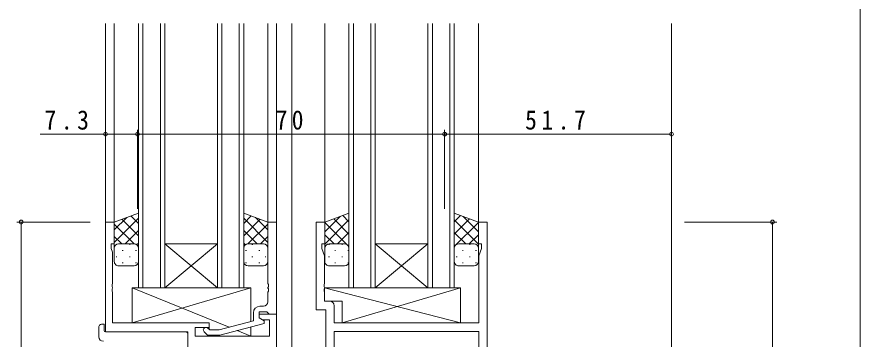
# Model space of a CAD drawing. Units: millimetres, scale not verified. Extents: x -841 to 746, y -594 to 534.
# Drawn here: x -348.8 to -156.6, y 12.4 to 85.8 of the extents above; entities that cross this region are included whole.
import ezdxf

# ---------------------------------------------------------------- set-up
doc = ezdxf.new("R2010")
doc.units = ezdxf.units.MM
doc.header["$LTSCALE"] = 2
for name, color, linetype, lineweight in [('0-3_YKK_11', 7, 'Continuous', 9), ('0-4_YKK_12', 2, 'Continuous', 9), ('0-5_YKK_13', 4, 'Continuous', 9), ('0-7_YKK_D', 6, 'Continuous', 9)]:
    doc.layers.add(name, color=color, linetype=linetype, lineweight=lineweight)
doc.styles.add('ＭＳ ゴシック', font='')
doc.styles.get('ＭＳ ゴシック').set_extended_font_data('MS Gothic')

msp = doc.modelspace()

# ---------------------------------------------------------------- linework, layer by layer
at = {"layer": '0-3_YKK_11'}
for p, q in [((-328.622, 39.047), (-328.622, 14.047)), ((-326.623, 39.047), (-328.622, 39.047)), ((-326.623, 34.047), (-326.623, 39.047)), ((-291.623, 39.047), (-291.623, 25.006)), ((-289.623, 39.047), (-291.623, 39.047)), ((-289.623, 18.047), (-289.623, 39.047)), ((-280.622, 39.047), (-278.622, 39.047)), ((-280.622, 19.047), (-280.622, 39.047)), ((-278.622, 39.047), (-278.622, 34.047)), ((-243.622, 39.047), (-241.622, 39.047)), ((-243.622, 34.047), (-243.622, 39.047)), ((-241.622, 39.047), (-241.622, -2.953)), ((-327.323, 34.047), (-326.623, 34.047)), ((-327.323, 33.047), (-327.323, 34.047)), ((-326.993, 32.141), (-327.323, 33.047)), ((-279.322, 34.047), (-279.322, 33.047)), ((-278.622, 34.047), (-279.322, 34.047)), ((-279.322, 33.047), (-278.692, 31.316)), ((-242.922, 34.047), (-243.622, 34.047)), ((-243.552, 31.316), (-242.922, 33.047)), ((-242.922, 33.047), (-242.922, 34.047)), ((-326.993, 25.006), (-326.993, 32.141)), ((-278.692, 31.316), (-278.692, 25.006)), ((-243.552, 16.047), (-243.552, 31.316)), ((-327.113, 24.822), (-326.993, 25.006)), ((-291.623, 25.006), (-291.503, 24.822)), ((-278.692, 25.006), (-278.812, 24.822)), ((-327.113, 24.273), (-327.113, 24.822)), ((-326.993, 24.089), (-327.113, 24.273)), ((-327.113, 23.822), (-326.993, 24.006)), ((-327.113, 23.273), (-327.113, 23.822)), ((-326.993, 23.089), (-327.113, 23.273)), ((-326.993, 24.006), (-326.993, 24.089)), ((-326.993, 16.047), (-326.993, 23.089)), ((-291.503, 24.273), (-291.623, 24.089)), ((-291.623, 24.089), (-291.623, 24.006)), ((-291.623, 24.006), (-291.503, 23.822)), ((-291.503, 23.273), (-291.623, 23.089)), ((-291.623, 23.089), (-291.623, 20.847)), ((-291.503, 24.822), (-291.503, 24.273)), ((-291.503, 23.822), (-291.503, 23.273)), ((-278.812, 24.822), (-278.812, 24.273)), ((-278.812, 24.273), (-278.692, 24.089)), ((-278.692, 24.006), (-278.812, 23.822)), ((-278.812, 23.822), (-278.812, 23.273)), ((-278.812, 23.273), (-278.692, 23.089)), ((-278.692, 24.089), (-278.692, 24.006)), ((-278.692, 23.089), (-278.692, 20.977)), ((-292.623, 19.847), (-293.423, 19.847)), ((-278.692, 20.977), (-277.492, 20.977)), ((-276.492, 19.977), (-276.492, 16.047)), ((-294.922, 18.347), (-294.922, 16.527)), ((-293.623, 18.547), (-291.823, 18.547)), ((-293.623, 17.247), (-293.623, 18.547)), ((-293.623, 18.047), (-293.623, 17.247)), ((-289.623, 18.047), (-293.623, 18.047)), ((-291.823, 18.547), (-291.623, 18.347)), ((-291.623, 18.347), (-291.323, 18.047)), ((-291.323, 18.047), (-289.623, 18.047)), ((-289.623, 11.417), (-289.623, 18.047)), ((-278.422, 19.047), (-280.622, 19.047)), ((-278.422, -51.953), (-278.422, 19.047)), ((-305.023, 16.047), (-326.993, 16.047)), ((-305.023, 15.047), (-305.023, 16.047)), ((-294.922, 16.527), (-302.684, 14.447)), ((-302.526, 13.247), (-292.423, 15.955)), ((-293.623, 17.247), (-292.757, 16.747)), ((-292.423, 16.555), (-293.623, 17.247)), ((-292.757, 16.747), (-291.253, 16.747)), ((-292.423, 15.955), (-292.423, 16.555)), ((-291.253, 16.747), (-291.253, 13.047)), ((-276.492, 16.047), (-243.552, 16.047)), ((-328.622, 14.047), (-309.823, 14.047)), ((-309.823, 14.047), (-309.823, -56.953)), ((-308.193, 15.047), (-305.023, 15.047)), ((-308.193, 13.047), (-308.193, 15.047)), ((-306.147, 14.023), (-305.371, 13.247)), ((-304.874, 14.447), (-305.298, 14.872)), ((-302.684, 14.447), (-304.874, 14.447)), ((-276.492, 14.117), (-276.492, -4.453)), ((-243.552, 14.117), (-276.492, 14.117)), ((-243.552, 14.117), (-276.492, 14.117)), ((-243.552, -1.023), (-243.552, 14.117)), ((-291.253, 13.047), (-308.193, 13.047)), ((-305.371, 13.247), (-302.526, 13.247))]:
    msp.add_line(p, q, dxfattribs=at)
for centre, radius, start, end in [((-293.423, 18.347), 1.5, 90, 179.99998), ((-292.623, 20.847), 1, 270, 359.99998), ((-277.492, 19.977), 1, 0, 89.99998), ((-305.722, 14.447), 0.6, 44.99998, 225)]:
    msp.add_arc(centre, radius, start, end, dxfattribs=at)
at = {"layer": '0-4_YKK_12'}
for p, q in [((-328.622, 84.297), (-328.622, 38.747)), ((-326.622, 84.297), (-326.623, 38.547)), ((-321.122, 24.047), (-321.122, 84.297)), ((-320.122, 84.297), (-320.122, 24.047)), ((-316.122, 24.047), (-316.122, 84.297)), ((-315.122, 84.297), (-315.122, 24.047)), ((-303.122, 24.047), (-303.122, 84.297)), ((-302.122, 84.297), (-302.122, 24.047)), ((-298.122, 24.047), (-298.122, 84.297)), ((-297.122, 84.297), (-297.122, 24.047)), ((-291.622, 84.297), (-291.623, 38.547)), ((-289.622, 84.297), (-289.623, -51.953)), ((-286.122, 84.297), (-286.122, -51.953)), ((-278.622, 84.297), (-278.622, 38.548)), ((-273.122, 24.047), (-273.122, 84.297)), ((-272.122, 84.297), (-272.122, 24.047)), ((-268.122, 24.047), (-268.122, 84.297)), ((-267.122, 84.297), (-267.122, 24.047)), ((-255.122, 24.047), (-255.122, 84.297)), ((-254.122, 84.297), (-254.122, 24.047)), ((-250.122, 24.047), (-250.122, 84.297)), ((-249.122, 84.297), (-249.122, 24.047)), ((-243.622, 84.297), (-243.622, 38.547)), ((-199.622, 84.297), (-199.622, -2.953)), ((-303.122, 24.047), (-315.122, 34.047)), ((-315.122, 24.047), (-303.122, 34.047)), ((-315.122, 34.047), (-303.122, 34.047)), ((-255.122, 24.047), (-267.122, 34.047)), ((-267.122, 24.047), (-255.122, 34.047)), ((-267.122, 34.047), (-255.122, 34.047)), ((-315.122, 24.047), (-321.122, 24.047)), ((-315.122, 24.047), (-303.122, 24.047)), ((-297.122, 24.047), (-303.122, 24.047)), ((-267.122, 24.047), (-273.122, 24.047)), ((-267.122, 24.047), (-255.122, 24.047)), ((-249.122, 24.047), (-255.122, 24.047))]:
    msp.add_line(p, q, dxfattribs=at)
at = {"layer": '0-5_YKK_13'}
for p, q in [((-321.122, 41.048), (-326.622, 39.048)), ((-321.122, 38.725), (-322.826, 40.428)), ((-321.122, 33.048), (-321.122, 41.048)), ((-297.122, 41.048), (-291.622, 39.048)), ((-297.122, 33.048), (-297.122, 41.048)), ((-297.122, 38.725), (-295.419, 40.428)), ((-273.122, 41.047), (-278.622, 39.047)), ((-273.122, 39.124), (-274.533, 40.535)), ((-273.122, 33.047), (-273.122, 41.047)), ((-249.122, 41.047), (-243.622, 39.047)), ((-249.122, 33.047), (-249.122, 41.047)), ((-249.122, 39.124), (-247.712, 40.535)), ((-326.622, 37.244), (-323.789, 40.078)), ((-326.622, 34.416), (-321.122, 39.916)), ((-326.622, 39.048), (-326.622, 33.048)), ((-322.102, 34.047), (-326.622, 38.568)), ((-321.122, 35.896), (-324.9, 39.674)), ((-291.622, 34.416), (-297.122, 39.916)), ((-297.122, 35.896), (-293.345, 39.674)), ((-296.143, 34.047), (-291.622, 38.568)), ((-291.622, 37.244), (-294.456, 40.078)), ((-291.622, 39.048), (-291.622, 33.048)), ((-278.622, 36.844), (-275.16, 40.306)), ((-278.622, 34.016), (-273.122, 39.516)), ((-278.622, 39.047), (-278.622, 33.047)), ((-273.122, 33.468), (-278.622, 38.968)), ((-273.122, 36.296), (-276.607, 39.78)), ((-249.122, 36.296), (-245.638, 39.78)), ((-243.622, 34.016), (-249.122, 39.516)), ((-249.122, 33.468), (-243.622, 38.968)), ((-243.622, 36.844), (-247.085, 40.306)), ((-243.622, 39.047), (-243.622, 33.047)), ((-324.162, 34.048), (-321.122, 37.087)), ((-294.083, 34.048), (-297.122, 37.087)), ((-275.762, 34.047), (-273.122, 36.687)), ((-246.483, 34.047), (-249.122, 36.687)), ((-324.931, 34.048), (-326.622, 35.739)), ((-293.314, 34.048), (-291.622, 35.739)), ((-276.531, 34.047), (-278.622, 36.139)), ((-245.714, 34.047), (-243.622, 36.139)), ((-326.622, 30.048), (-326.622, 33.048)), ((-326.037, 33.958), (-326.002, 33.958)), ((-325.622, 34.048), (-322.122, 34.048)), ((-325.622, 34.048), (-322.122, 34.048)), ((-323.172, 33.958), (-322.972, 33.958)), ((-321.529, 33.852), (-321.122, 34.259)), ((-321.122, 33.068), (-321.123, 33.068)), ((-321.122, 33.048), (-321.122, 30.048)), ((-296.716, 33.852), (-297.122, 34.259)), ((-297.122, 33.068), (-297.122, 33.068)), ((-297.122, 33.048), (-297.122, 30.048)), ((-292.622, 34.048), (-296.122, 34.048)), ((-292.622, 34.048), (-296.122, 34.048)), ((-295.072, 33.958), (-295.272, 33.958)), ((-292.208, 33.958), (-292.242, 33.958)), ((-291.622, 30.048), (-291.622, 33.048)), ((-278.594, 33.283), (-278.622, 33.311)), ((-278.622, 30.047), (-278.622, 33.047)), ((-277.802, 33.957), (-277.602, 33.957)), ((-277.622, 34.047), (-274.122, 34.047)), ((-277.622, 34.047), (-274.122, 34.047)), ((-274.772, 33.957), (-274.572, 33.957)), ((-273.327, 33.654), (-273.122, 33.859)), ((-273.122, 33.047), (-273.122, 30.047)), ((-248.917, 33.654), (-249.122, 33.859)), ((-249.122, 30.047), (-249.122, 33.047)), ((-248.537, 33.957), (-248.502, 33.957)), ((-248.122, 34.047), (-244.622, 34.047)), ((-244.622, 34.047), (-248.122, 34.047)), ((-245.672, 33.957), (-245.472, 33.957)), ((-243.65, 33.283), (-243.622, 33.311)), ((-243.622, 33.047), (-243.622, 30.047)), ((-326.202, 31.128), (-326.002, 31.128)), ((-324.787, 32.543), (-324.587, 32.543)), ((-323.172, 31.128), (-322.972, 31.128)), ((-321.757, 32.543), (-321.557, 32.543)), ((-296.487, 32.543), (-296.687, 32.543)), ((-295.072, 31.128), (-295.272, 31.128)), ((-293.457, 32.543), (-293.657, 32.543)), ((-292.042, 31.128), (-292.242, 31.128)), ((-277.802, 31.127), (-277.602, 31.127)), ((-276.387, 32.542), (-276.187, 32.542)), ((-274.772, 31.127), (-274.572, 31.127)), ((-273.357, 32.542), (-273.157, 32.542)), ((-248.702, 31.127), (-248.502, 31.127)), ((-247.287, 32.542), (-247.087, 32.542)), ((-245.672, 31.127), (-245.472, 31.127)), ((-244.257, 32.542), (-244.057, 32.542)), ((-322.122, 29.048), (-325.622, 29.048)), ((-324.787, 29.713), (-324.587, 29.713)), ((-321.757, 29.713), (-321.557, 29.713)), ((-296.487, 29.713), (-296.687, 29.713)), ((-296.122, 29.048), (-292.622, 29.048)), ((-293.457, 29.713), (-293.657, 29.713)), ((-274.122, 29.047), (-277.622, 29.047)), ((-276.387, 29.712), (-276.187, 29.712)), ((-273.357, 29.712), (-273.18, 29.712)), ((-244.622, 29.047), (-248.122, 29.047)), ((-247.287, 29.712), (-247.087, 29.712)), ((-244.257, 29.712), (-244.057, 29.712)), ((-322.523, 24.047), (-295.523, 24.047)), ((-322.523, 16.047), (-322.523, 24.047)), ((-322.523, 16.047), (-295.523, 24.047)), ((-300.437, 15.049), (-322.523, 24.047)), ((-295.523, 24.047), (-295.523, 16.366)), ((-247.697, 24.047), (-278.692, 24.047)), ((-274.697, 16.047), (-247.697, 24.047)), ((-247.697, 24.047), (-247.697, 16.047)), ((-274.697, 21.047), (-278.692, 21.047)), ((-274.697, 21.047), (-274.697, 16.047)), ((-329.11, 15.739), (-328.923, 15.739)), ((-328.923, 15.739), (-328.923, 15.239)), ((-305.023, 16.047), (-322.523, 16.047)), ((-305.023, 14.596), (-305.023, 16.047)), ((-247.697, 16.047), (-274.697, 16.047)), ((-330.11, 12.86), (-330.11, 15.235)), ((-328.923, 14.347), (-328.923, 15.239)), ((-328.622, 14.047), (-310.323, 14.047)), ((-309.823, 12.86), (-309.823, 13.547)), ((-295.523, 13.047), (-298.597, 14.3)), ((-295.523, 15.124), (-295.523, 13.047)), ((-309.823, 12.86), (-309.823, 11.86)), ((-305.023, 13.047), (-305.023, 13.247)), ((-295.523, 13.047), (-305.023, 13.047))]:
    msp.add_line(p, q, dxfattribs=at)
msp.add_lwpolyline([(-247.697, 16.047), (-278.692, 24.047), (-278.692, 21.047)], dxfattribs=at)
for centre, radius, start, end in [((-325.622, 33.048), 1, 89.99989, 179.99989), ((-325.622, 33.048), 1, 89.99989, 179.99989), ((-322.122, 33.048), 1, 359.99989, 89.99989), ((-322.122, 33.048), 1, 359.99989, 89.99989), ((-296.122, 33.048), 1, 90.00009, 180.00009), ((-296.122, 33.048), 1, 90.00009, 180.00009), ((-292.622, 33.048), 1, 0.00009, 90.00009), ((-292.622, 33.048), 1, 0.00009, 90.00009), ((-277.622, 33.047), 1, 89.99989, 179.99989), ((-277.622, 33.047), 1, 89.99989, 179.99989), ((-274.122, 33.047), 1, 359.99989, 89.99989), ((-274.122, 33.047), 1, 359.99989, 89.99989), ((-248.122, 33.047), 1, 89.99989, 179.99989), ((-248.122, 33.047), 1, 90.00009, 180.00009), ((-244.622, 33.047), 1, 359.99989, 89.99989), ((-244.622, 33.047), 1, 0.00009, 90.00009), ((-325.622, 30.048), 1, 179.99989, 269.99989), ((-322.122, 30.048), 1, 269.99989, 359.99989), ((-296.122, 30.048), 1, 180.00009, 270.00009), ((-292.622, 30.048), 1, 270.00009, 0.00009), ((-277.622, 30.047), 1, 179.99989, 269.99989), ((-274.122, 30.047), 1, 269.99989, 359.99989), ((-248.122, 30.047), 1, 179.99989, 269.99989), ((-244.622, 30.047), 1, 269.99989, 359.99989), ((-329.683, 15.263), 0.427, 134.08302, 183.74939), ((-329.337, 14.593), 1.168, 78.78365, 123.34093), ((-328.622, 14.347), 0.3, 180, 270), ((-310.323, 13.547), 0.5, 0, 90), ((-329.11, 12.86), 1, 180, 269.99489)]:
    msp.add_arc(centre, radius, start, end, dxfattribs=at)
at = {"layer": '0-7_YKK_D'}
for p, q in [((-156.622, 336.048), (-156.622, -49.953)), ((-328.622, 42.047), (-328.622, 60.047)), ((-321.322, 42.047), (-321.322, 60.047)), ((-321.322, 42.047), (-321.322, 60.047)), ((-251.322, 42.047), (-251.322, 60.047)), ((-251.322, 42.047), (-251.322, 60.047)), ((-199.622, 42.047), (-199.622, 60.047)), ((-328.622, 59.047), (-343.522, 59.047)), ((-321.322, 59.047), (-328.622, 59.047)), ((-321.322, 59.047), (-251.322, 59.047)), ((-251.322, 59.047), (-199.622, 59.047)), ((-332.11, 39.047), (-348.822, 39.047)), ((-347.822, 39.047), (-347.822, -74.953)), ((-196.623, 39.047), (-175.622, 39.047)), ((-176.622, -56.953), (-176.622, 39.047))]:
    msp.add_line(p, q, dxfattribs=at)
for centre in [(-328.622, 59.047), (-321.322, 59.047), (-321.322, 59.047), (-251.322, 59.047), (-251.322, 59.047), (-199.622, 59.047), (-347.822, 39.047), (-176.622, 39.047)]:
    msp.add_circle(centre, 0.425, dxfattribs=at)

# ---------------------------------------------------------------- texts
at = {"layer": '0-7_YKK_D', "color": 7, "char_height": 4.399, "attachment_point": 7, "style": 'ＭＳ ゴシック'}
for s, insert in [('\\T1.38;\\W0.9;7.3', (-342.522, 60.047)), ('\\T1.36;\\W0.9;70', (-289.842, 60.047)), ('\\T1.38;\\W0.9;51.7', (-232.992, 60.047))]:
    msp.add_mtext(s, dxfattribs=dict(at, insert=insert))

doc.saveas('drawing.dxf')
